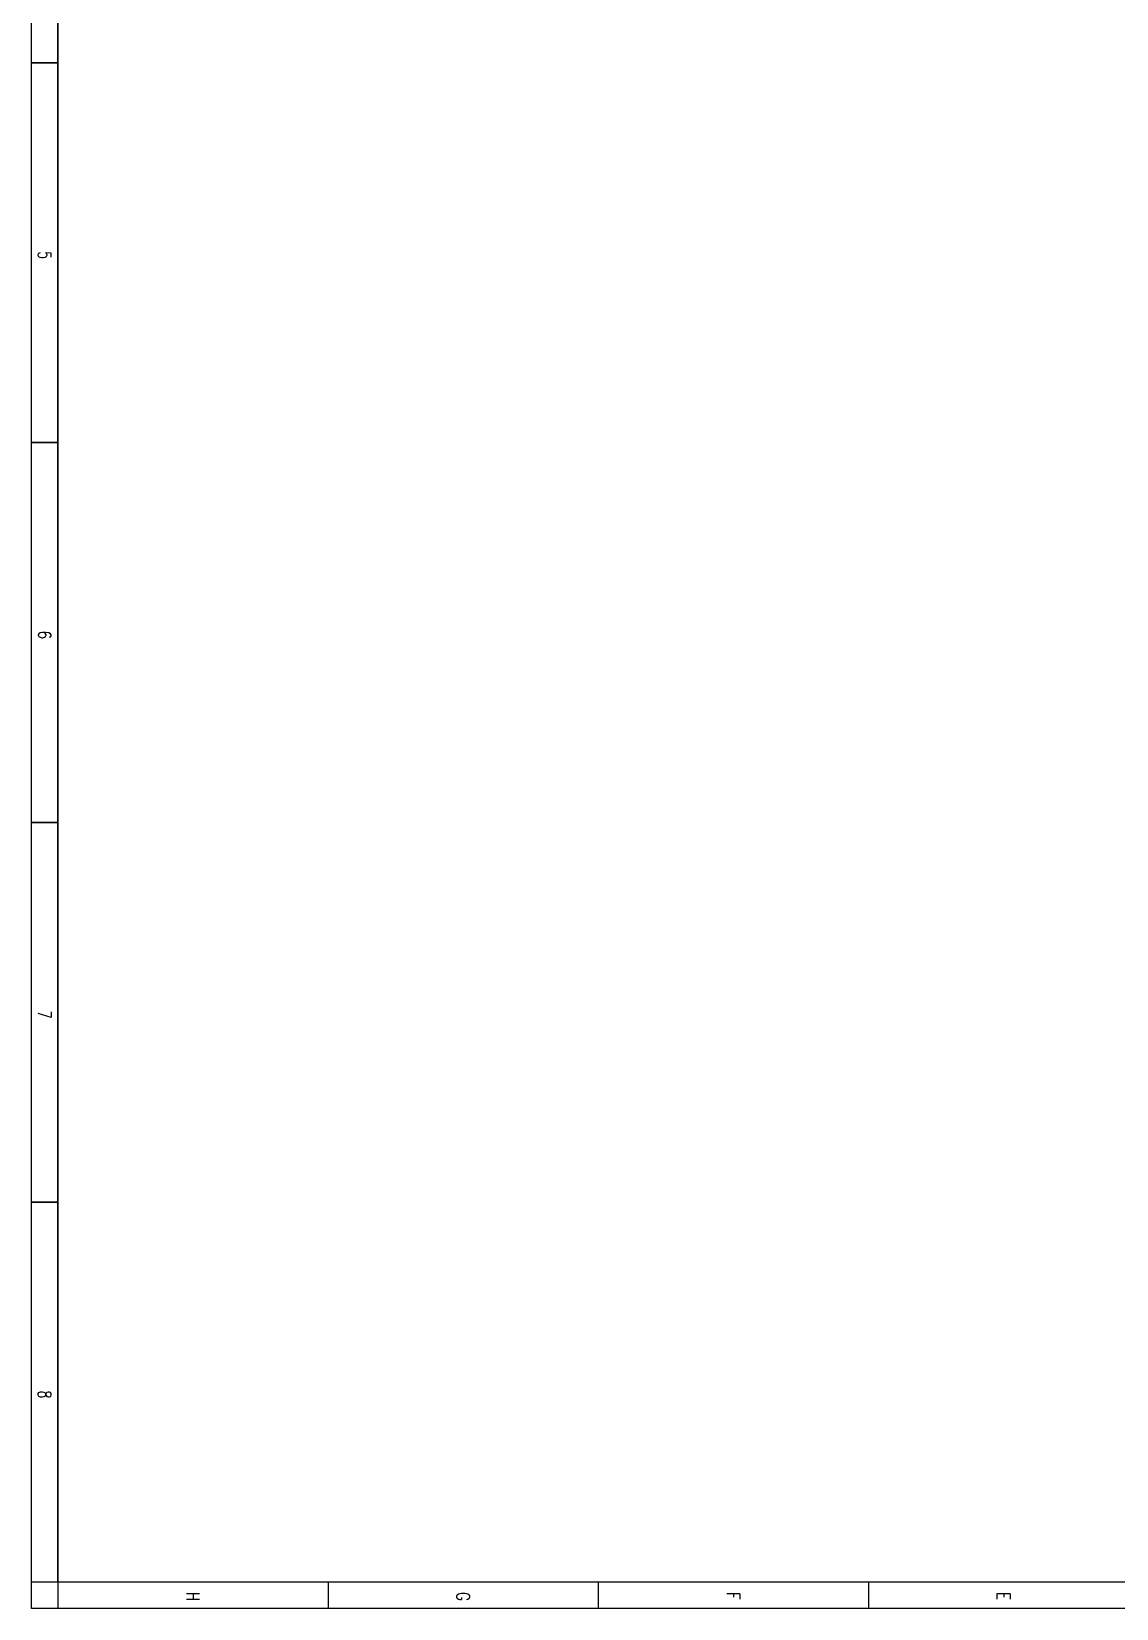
# Model space of a CAD drawing. Extents: x -6175 to -5334, y -8176 to -6987.
# Drawn here: x -6175 to -5763, y -8176 to -7577 of the extents above; entities that cross this region are included whole.
import ezdxf

# ---------------------------------------------------------------- set-up
doc = ezdxf.new("R2010")
doc.units = 0
doc.layers.get('0').update_dxf_attribs({"linetype": 'CONTINUOUS'})
doc.layers.add('内层矩形', color=1, linetype='CONTINUOUS')
doc.layers.add('外层矩形', color=1, linetype='CONTINUOUS')
doc.styles.add('HZbine', font='txt_____.ttf', dxfattribs={"width": 0.7, "bigfont": 'HZTXT'})

msp = doc.modelspace()

# ---------------------------------------------------------------- linework, layer by layer
at = {"color": 4, "flags": 128}
for points in [[(-6174.59, -8175.61), (-6174.59, -6986.61)], [(-6164.59, -7588.57), (-6174.59, -7588.57)], [(-6164.59, -7732.81), (-6174.59, -7732.81)], [(-6164.59, -7877.05), (-6174.59, -7877.05)], [(-6164.59, -8021.29), (-6174.59, -8021.29)], [(-6164.59, -8021.29), (-6174.59, -8021.29)], [(-5333.59, -8175.61), (-6174.59, -8175.61)]]:
    msp.add_lwpolyline(points, dxfattribs=at)
at = {"const_width": 0.5}
msp.add_lwpolyline([(-5343.59, -7011.61), (-5343.59, -8165.53), (-6164.59, -8165.53), (-6164.59, -7011.61)], close=True, dxfattribs=at)
at = {"flags": 128}
for points in [[(-6174.59, -7588.57), (-6164.59, -7588.57)], [(-6174.59, -7732.81), (-6164.59, -7732.81)], [(-6174.59, -7877.05), (-6164.59, -7877.05)], [(-6174.59, -8021.29), (-6164.59, -8021.29)], [(-6174.59, -8021.29), (-6164.59, -8021.29)], [(-6174.59, -8165.53), (-6164.59, -8165.53)], [(-6164.59, -8165.61), (-6164.59, -8175.61)], [(-6061.97, -8165.61), (-6061.97, -8175.61)], [(-5959.34, -8165.61), (-5959.34, -8175.61)], [(-5856.72, -8165.61), (-5856.72, -8175.61)]]:
    msp.add_lwpolyline(points, dxfattribs=at)
at = {"layer": '内层矩形'}
msp.add_lwpolyline([(-6164.59, -7011.61), (-5343.59, -7011.61), (-5343.59, -8165.61), (-6164.59, -8165.53)], close=True, dxfattribs=at)
at = {"layer": '外层矩形'}
msp.add_lwpolyline([(-6174.59, -6986.61), (-5333.59, -6986.61), (-5333.59, -8175.61), (-6174.59, -8175.61)], close=True, dxfattribs=at)

# ---------------------------------------------------------------- texts
at = {"color": 0, "style": 'HZbine', "width": 0.7}
for s, p in [('5', (-6172.09, -7660.11)), ('6', (-6172.09, -7804.35)), ('7', (-6172.09, -7948.59)), ('8', (-6172.09, -8092.83)), ('8', (-6172.09, -8092.83)), ('H', (-6115.79, -8169.47)), ('G', (-6013.16, -8169.47)), ('F', (-5910.54, -8169.47)), ('E', (-5807.91, -8169.47))]:
    msp.add_text(s, height=5, rotation=270, dxfattribs=at).set_placement(p)

doc.saveas('drawing.dxf')
